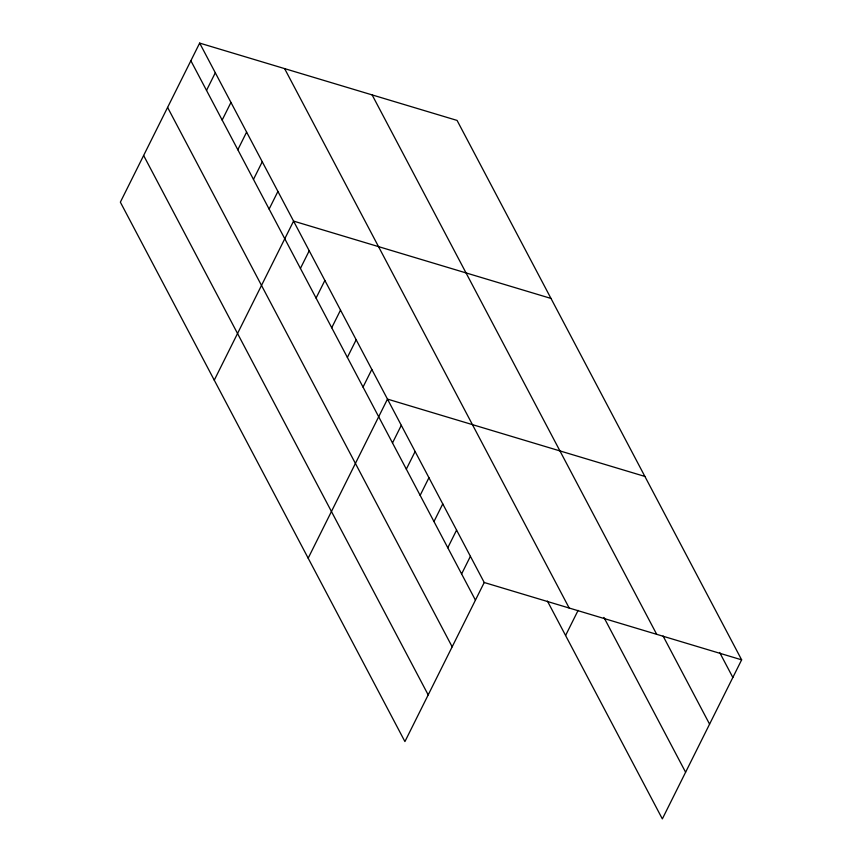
<?xml version="1.0" encoding="UTF-8"?>
<svg xmlns="http://www.w3.org/2000/svg" width="862" height="862" viewBox="0 0 862 862"><rect width="100%" height="100%" fill="white"/><g stroke="black" fill="none" stroke-linecap="round" stroke-linejoin="round"><path stroke-width="1.29" d="M199.661 43.1L120.357 202.161L404.924 741.579L484.228 582.507L199.661 43.1L457.075 120.421L741.643 659.839L662.339 818.9L547.424 601.083M206.514 90.413L215.317 72.764M222.17 120.077L230.962 102.438M237.826 149.74L246.618 132.101M253.471 179.415L262.263 161.765M269.127 209.078L277.92 191.439M214.261 380.174L293.576 221.103L550.98 298.435M300.429 268.416L309.221 250.777M316.074 298.08L324.877 280.441M331.73 327.754L340.522 310.104M347.375 357.418L356.178 339.779M363.031 387.081L371.824 369.442M308.176 558.177L387.48 399.106L644.895 476.438M392.501 442.949L401.304 425.311M406.325 469.154L415.118 451.516M420.15 495.348L428.942 477.71M433.974 521.553L442.766 503.914M447.787 547.758L456.591 530.108M461.612 573.952L470.415 556.313M565.58 635.499L578.111 610.371M484.228 582.507L741.643 659.839M719.651 652.469L732.851 677.478M663.083 636.016L709.577 724.145M372.125 94.906L656.693 634.313M603.928 617.418L685.602 772.233M284.611 68.615L569.179 608.022M190.868 60.739L475.436 600.157M167.594 107.416L452.173 646.823M143.631 155.494L428.198 694.901"/></g></svg>
